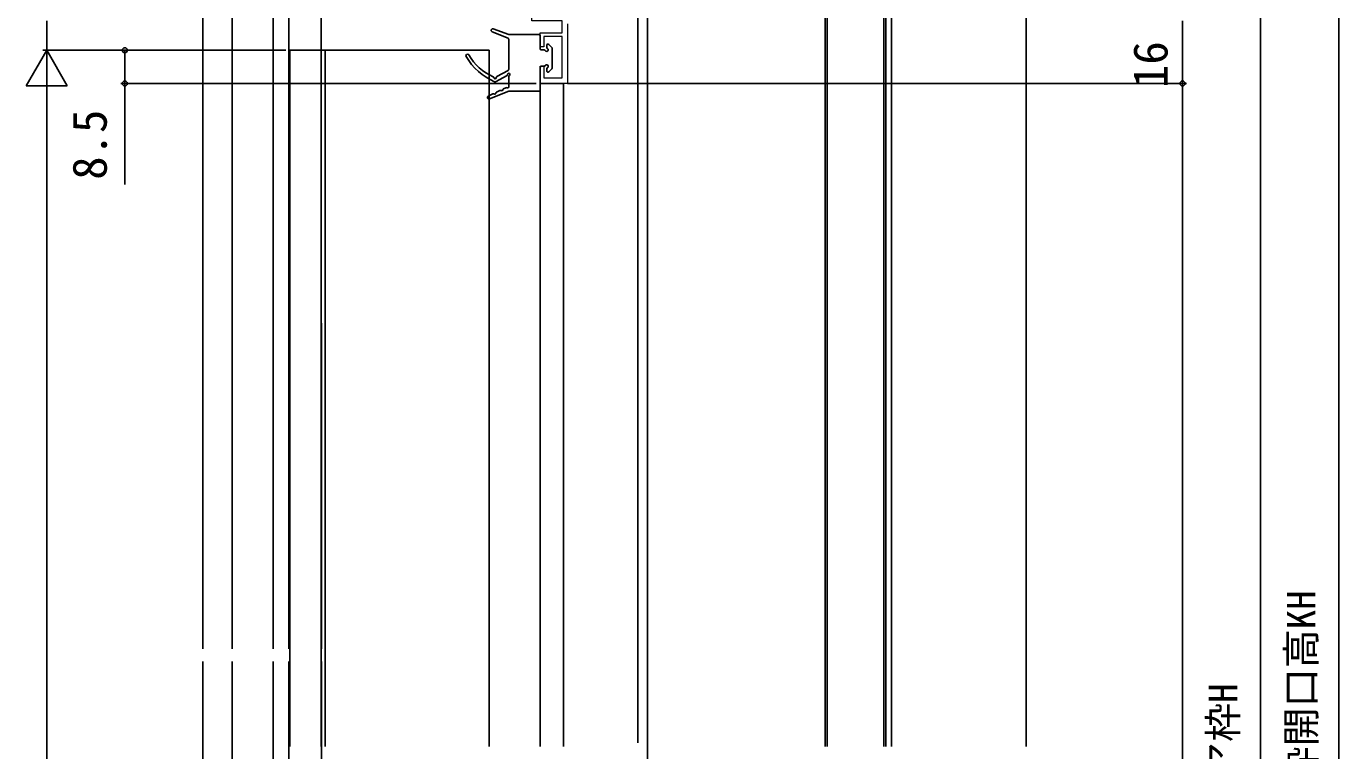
# Model space of a CAD drawing. Units: millimetres, scale not verified. Extents: x -525 to 525, y -783 to 779.
# Drawn here: x -219.1 to 117, y 35.3 to 220.9 of the extents above; entities that cross this region are included whole.
import ezdxf
from ezdxf.enums import TextEntityAlignment as Align

# ---------------------------------------------------------------- set-up
doc = ezdxf.new("R2010")
doc.units = ezdxf.units.MM
doc.header["$LTSCALE"] = 4
doc.layers.add('0-3_YKK_11', color=211, linetype='Continuous', lineweight=18)
for name, color, linetype in [('0-5_YKK_12', 2, 'Continuous'), ('0-6_YKK_13', 4, 'Continuous'), ('0-7_YKK_D', 6, 'Continuous'), ('0-9_YSS_K', 3, 'Continuous')]:
    doc.layers.add(name, color=color, linetype=linetype)
doc.styles.add('ＭＳ ゴシック', font='')
doc.styles.get('ＭＳ ゴシック').set_extended_font_data('MS Gothic')

msp = doc.modelspace()

# ---------------------------------------------------------------- linework, layer by layer
at = {"layer": '0-3_YKK_11'}
msp.add_lwpolyline([(-80.5, 221.5), (-80.5, 206.2), (-87.5, 206.2), (-87.5, 210.6), (-86.5, 210.6), (-86.5, 207.6), (-81.8, 207.6), (-81.8, 218.2), (-86.5, 218.2), (-86.5, 215.6), (-87.5, 215.6), (-87.5, 219.2), (-81.8, 219.2), (-81.8, 222.2), (-89.6, 222.2), (-89.6, 223.3)], dxfattribs=at)
at = {"layer": '0-5_YKK_12'}
for p, q in [((-60, 427.021), (-60, -309.117)), ((-173.8, 297.716), (-173.8, 61.428)), ((-166.305, 294.1), (-166.305, 61.428)), ((1, 260.2), (1, 36.414)), ((2.5, 260.2), (2.5, 36.414)), ((-151.8, 240.201), (-151.8, 61.428)), ((-143.5, 240.201), (-143.467, 61.428)), ((-143.5, 234.7), (-143.5, 214.7)), ((-62.5, 37.341), (-62.5, 230.201)), ((-14.5, 230.201), (-14.5, 36.414)), ((-14, 230.201), (-14, 36.414)), ((0.5, 230.201), (0.5, 36.414)), ((-151.6, 214.7), (-151.6, 36.428)), ((-151.6, 214.7), (-142.6, 214.7)), ((-143.5, 36.428), (-143.5, 214.7)), ((-87.5, 206.2), (-87.5, 36.428)), ((-81.5, 206.2), (-87.5, 206.2)), ((-81.5, 206.2), (-81.5, 36.428)), ((-173.8, 58.148), (-173.8, -212.8)), ((-166.305, 58.148), (-166.305, -212.8)), ((-155.8, 58.148), (-155.8, -212.8)), ((-151.8, 58.148), (-151.8, -212.8)), ((-143.466, 58.148), (-143.412, -208.8))]:
    msp.add_line(p, q, dxfattribs=at)
msp.add_lwpolyline([(-152.3, 240.201), (-155.8, 240.2), (-155.8, 61.428)], dxfattribs=at)
at = {"layer": '0-6_YKK_13'}
for p, q in [((-95.687, 217.776), (-99.759, 219.429)), ((-95.5, 218.7), (-99.469, 220.175)), ((-95.5, 218.7), (-87.8, 218.7)), ((-95.5, 209.819), (-95.5, 217.498)), ((-87.5, 215.1), (-87.5, 218.4)), ((-85.8, 215.432), (-85.8, 216)), ((-85.288, 216.212), (-84.488, 215.412)), ((-84.4, 215.2), (-84.4, 210.2)), ((-100.5, 36.428), (-100.5, 214.7)), ((-87.2, 214.8), (-86.432, 214.8)), ((-98.545, 207.96), (-95.655, 209.557)), ((-87.5, 204.5), (-87.5, 210.3)), ((-86.432, 210.6), (-87.2, 210.6)), ((-85.8, 209.4), (-85.8, 209.967)), ((-85.288, 209.188), (-84.488, 209.988)), ((-98.867, 206.64), (-95.955, 208.249)), ((-96.268, 205.123), (-96.832, 204.852)), ((-95.5, 207.98), (-95.5, 205.348)), ((-99.568, 203.539), (-100.773, 202.961)), ((-95.5, 204.2), (-100.452, 202.228)), ((-97.768, 204.403), (-98.632, 203.988)), ((-87.8, 204.2), (-95.5, 204.2))]:
    msp.add_line(p, q, dxfattribs=at)
msp.add_lwpolyline([(-100.5, 214.7), (-142.5, 214.7), (-142.5, 36.428)], dxfattribs=at)
for centre, radius, start, end in [((-99.609, 219.8), 0.4, 69.61598, 247.90121), ((-87.8, 218.4), 0.3, 0, 90), ((-95.8, 217.498), 0.3, 0, 67.90121), ((-87.2, 215.1), 0.3, 180, 270), ((-85.8, 214.8), 0.4, 205.37693, 64.62307), ((-85.5, 216), 0.3, 45, 180), ((-85.5, 215.432), 0.3, 180, 244.62307), ((-84.7, 215.2), 0.3, 0, 45), ((-106.1, 213.3), 0.4, 30.783, 210.74232), ((-92.692, 221.274), 16, 210.74232, 246.26275), ((-93.729, 220.67), 14, 210.783, 245.77777), ((-86.432, 214.5), 0.3, 25.37693, 90), ((-96.1, 208.511), 0.3, 298.91702, 358.91702), ((-95.5, 208.5), 0.3, 300, 178.91702), ((-95.8, 209.819), 0.3, 298.91702, 0), ((-87.2, 210.3), 0.3, 90, 180), ((-86.432, 210.9), 0.3, 270, 334.62307), ((-85.8, 210.6), 0.4, 295.37693, 154.62307), ((-85.5, 209.967), 0.3, 115.37693, 180), ((-85.5, 209.4), 0.3, 180, 315), ((-84.7, 210.2), 0.3, 315, 0), ((-99.596, 207.629), 0.3, 6.82432, 65.77777), ((-99, 207.7), 0.3, 186.82432, 359.7798), ((-99.012, 206.902), 0.3, 246.26275, 298.91702), ((-98.4, 207.698), 0.3, 118.91702, 179.7798), ((-96.139, 204.852), 0.3, 55.64031, 115.64031), ((-95.8, 205.348), 0.3, 235.64031, 0), ((-95.2, 207.98), 0.3, 120, 180), ((-100.6, 202.6), 0.4, 115.64031, 291.70971), ((-99.439, 203.268), 0.3, 55.64031, 115.64031), ((-99.1, 203.764), 0.3, 235.64031, 355.64031), ((-98.502, 203.718), 0.3, 115.64031, 175.64031), ((-97.639, 204.132), 0.3, 55.64031, 115.64031), ((-97.3, 204.628), 0.3, 235.64031, 355.64031), ((-96.702, 204.582), 0.3, 115.64031, 175.64031), ((-87.8, 204.5), 0.3, 270, 0)]:
    msp.add_arc(centre, radius, start, end, dxfattribs=at)
at = {"layer": '0-7_YKK_D'}
for p, q in [((117, 256.7), (117, -161.3)), ((97, 246.7), (97, -181.3)), ((-213.8, 214.7), (-213.8, 222.2)), ((77, 222.2), (77, 206.2)), ((-213.8, 214.7), (-219.05, 205.607)), ((-192.923, 214.7), (-214.8, 214.7)), ((-152.6, 214.7), (-214.8, 214.7)), ((-213.8, 214.7), (-208.55, 205.607)), ((-213.8, 214.7), (-213.8, 196.513)), ((-152.6, 214.7), (-194.8, 214.7)), ((-219.05, 205.607), (-208.55, 205.607)), ((-88.5, 206.2), (-194.8, 206.2)), ((-80.5, 206.2), (78, 206.2)), ((-23.954, 206.2), (78, 206.2)), ((77, 206.2), (77, -171.8)), ((-213.8, -170.8), (-213.8, 204.2))]:
    msp.add_line(p, q, dxfattribs=at)
msp.add_lwpolyline([(-193.8, 214.7), (-193.8, 206.2), (-193.8, 180.354)], dxfattribs=at)
for centre in [(-193.8, 214.7), (-193.8, 206.2), (77, 206.2), (77, 206.2)]:
    msp.add_circle(centre, 0.637, dxfattribs=at)
at = {"layer": '0-9_YSS_K'}
msp.add_line((37, 262.2), (37, 36.428), dxfattribs=at)

# ---------------------------------------------------------------- texts
at = {"layer": '0-7_YKK_D', "style": 'ＭＳ ゴシック'}
for s, height, p in [('16', 8.798, (75.8, 205.029)), ('8.5', 8.798, (-195.8, 181.536)), ('①既設ドア枠開口高KH', 7.331, (113.239, -23.55)), ('②新設ドア枠H', 7.331, (93.239, -12.385))]:
    msp.add_text(s, height=height, rotation=90, dxfattribs=at).set_placement(p, align=Align.BOTTOM_LEFT)

doc.saveas('drawing.dxf')
